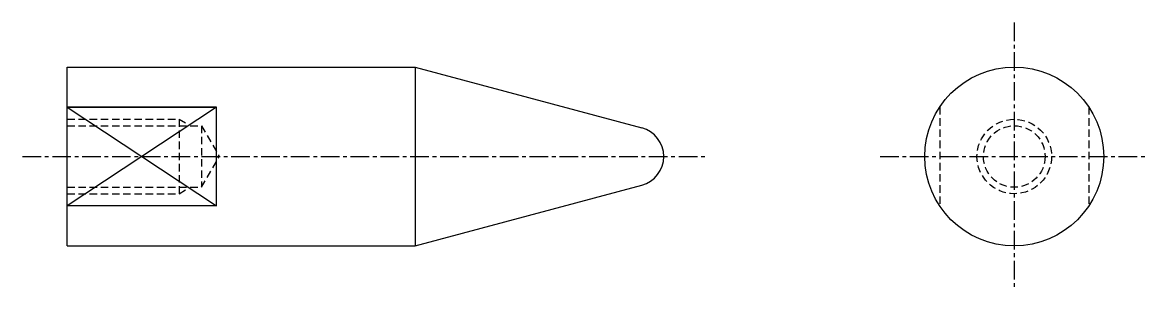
# Model space of a CAD drawing. Extents: x 154.4 to 234.9, y 159.4 to 227.2.
# Drawn here: x 159.4 to 234.9, y 209.2 to 227.2 of the extents above; entities outside this region: 2.
import ezdxf

# ---------------------------------------------------------------- set-up
doc = ezdxf.new("R2010")
doc.units = 0
doc.linetypes.add('CENTER', pattern=[2, 1.25, -0.25, 0.25, -0.25])
doc.linetypes.add('DASHED', pattern=[0.75, 0.5, -0.25])
doc.layers.get('0').update_dxf_attribs({"linetype": 'CONTINUOUS'})
doc.layers.add('CENTER', color=1, linetype='CENTER')

msp = doc.modelspace()

# ---------------------------------------------------------------- linework, layer by layer
at = {"color": 7, "linetype": 'CONTINUOUS'}
for p, q in [((162.376, 224.199), (185.711, 224.199)), ((162.376, 212.199), (162.376, 224.199)), ((185.711, 224.199), (200.893, 220.13)), ((185.711, 224.199), (185.711, 212.199)), ((162.376, 221.515), (172.376, 214.882)), ((172.376, 221.515), (162.376, 214.882)), ((162.376, 221.515), (172.376, 221.515)), ((172.376, 221.515), (162.376, 221.515)), ((172.376, 214.882), (172.376, 221.515)), ((185.711, 212.199), (200.893, 216.267)), ((172.376, 214.882), (162.376, 214.882)), ((162.376, 212.199), (185.711, 212.199))]:
    msp.add_line(p, q, dxfattribs=at)
at = {"color": 3, "linetype": 'DASHED'}
for p, q in [((220.876, 221.515), (220.876, 214.882)), ((230.876, 221.515), (230.876, 214.882)), ((162.376, 220.699), (169.876, 220.699)), ((169.876, 220.699), (169.876, 215.699)), ((169.876, 220.699), (170.532, 220.32)), ((162.376, 220.266), (171.376, 220.266)), ((171.376, 220.266), (171.376, 216.132)), ((171.376, 220.266), (172.569, 218.199)), ((171.376, 216.132), (172.569, 218.199)), ((162.376, 216.132), (171.376, 216.132)), ((169.876, 215.699), (170.532, 216.078)), ((162.376, 215.699), (169.876, 215.699))]:
    msp.add_line(p, q, dxfattribs=at)
at = {"color": 7, "linetype": 'CONTINUOUS'}
msp.add_circle((225.876, 218.199), 6, dxfattribs=at)
at = {"color": 3, "linetype": 'DASHED'}
for radius in [2.5, 2.067]:
    msp.add_circle((225.876, 218.199), radius, dxfattribs=at)
at = {"color": 7, "linetype": 'CONTINUOUS'}
msp.add_arc((200.376, 218.199), 2, 285, 75, dxfattribs=at)
at = {"layer": 'CENTER', "color": 1, "linetype": 'CENTER'}
for p, q in [((225.876, 227.199), (225.876, 209.199)), ((159.376, 218.199), (205.376, 218.199)), ((216.876, 218.199), (234.876, 218.199))]:
    msp.add_line(p, q, dxfattribs=at)

# ---------------------------------------------------------------- texts
at = {"color": 7, "linetype": 'CONTINUOUS'}
for s, p in [('JPFJQ12 - 40 -M5', (154.363, 164.712)), ('JPFJQ12', (154.363, 159.937))]:
    msp.add_text(s, height=2, dxfattribs=at).set_placement(p)

doc.saveas('drawing.dxf')
